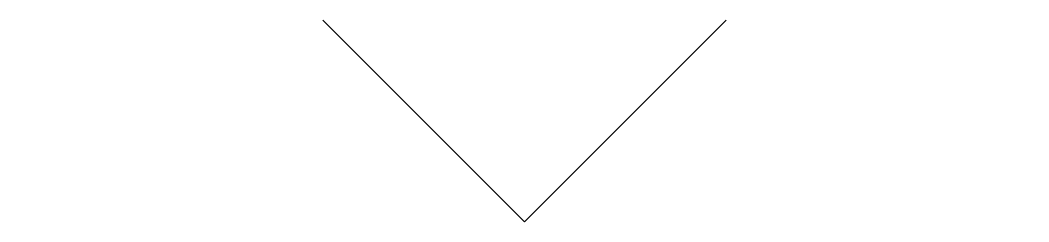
# Model space of a CAD drawing. Header units: millimetres. Extents: x -1500 to 1500, y -300 to 300.
import ezdxf

# ---------------------------------------------------------------- set-up
doc = ezdxf.new("R2010")
doc.units = ezdxf.units.MM

# ---------------------------------------------------------------- blocks, each defined once
blk = doc.blocks.new('$LinePat$围墙2')
at = {"color": 0}
for p, q in [((-600, 300), (0, -300)), ((0, -300), (600, 300))]:
    blk.add_line(p, q, dxfattribs=at)
at = {"layer": 'Defpoints', "color": 0}
for p in [(-1500, -300), (1500, -300)]:
    blk.add_point(p, dxfattribs=at)

msp = doc.modelspace()

# ---------------------------------------------------------------- block references
msp.add_blockref('$LinePat$围墙2', (0, 0))

doc.saveas('drawing.dxf')
